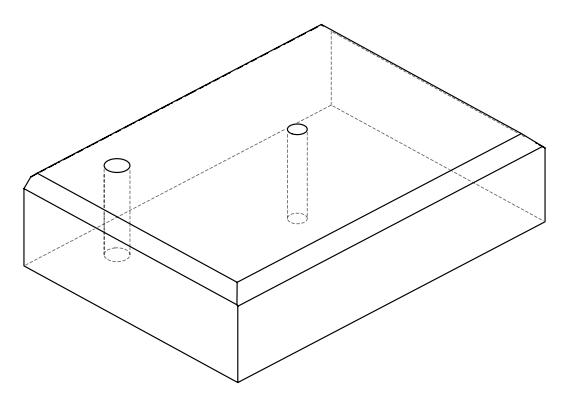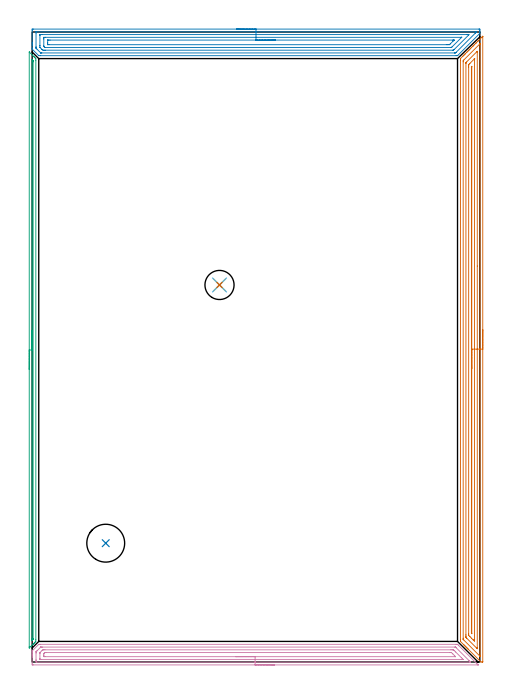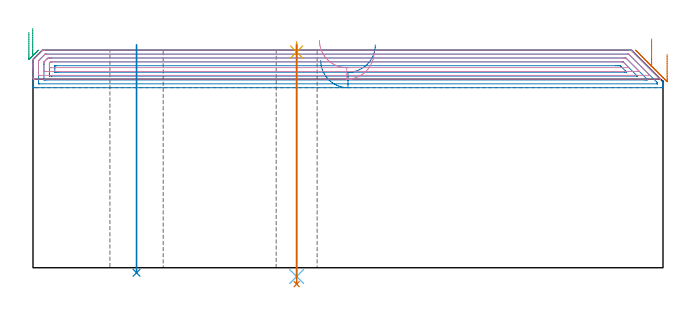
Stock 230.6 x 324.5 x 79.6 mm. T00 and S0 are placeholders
(PLAN: 8 operations, 4 tool changes, 35.4 min)
(1 AREA_MILL | FG_CHAMFER_SURFACE | UGT0205_001 | 12.63 min | 21456 mm3)
(2 AREA_MILL_1 | FG_CHAMFER_SURFACE_1 | UGT0205_001 | 9.31 min | 20987 mm3)
(3 AREA_MILL_2 | FG_CHAMFER_SURFACE_2 | UGT0205_001 | 5.01 min | 1779 mm3)
(4 AREA_MILL_3 | FG_CHAMFER_SURFACE_3 | UGT0205_001 | 7.42 min | 12487 mm3)
(5 SPOT_DRILL | STEP1HOLE | NXT0321_9005460120000 | 0.03 min | 0 mm3)
(6 DRILL_THROUGH_HOLE_INTO_CENTER | STEP1HOLE | NXT0301_065 | 0.34 min | 5502 mm3)
(7 DRILL_TO_ENLARGE_THROUGH_HOLE | STEP1HOLE | UGT0301_041 | 0.35 min | 8543 mm3)
(8 INDEXABLE_INSERT_DRILL_THROUGH_HOLE_FROM_SOLID | STEP1HOLE_1 | NXT0302_010 | 0.34 min | 23741 mm3)
(TOOL UGT0205_001 | Chamfer Mill 20 x 3 x 45 deg. | D20 FL50 Z2)
(TOOL NXT0321_9005460120000 | NC Spot Drill, 142deg, 12mm, Carbide, Uncoated | D12 PA142 FL30 Z2)
(TOOL NXT0301_065 | Carbide Drill 9.4mm [860.1-0940-075A1-MM 2214] | D9.4 PA140 FL98 Z2)
(TOOL UGT0301_041 | Twist Drill 15 mm | D15 PA118 FL114 Z2)
(TOOL NXT0302_010 | Index. Insert Drill 19.5mm [880-D1950L25-05] | D19.5 PA176 FL98 Z2)
(OP 1 AREA_MILL)
G17 G21 G94 G90
T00 M6
G54
G17 G0 G90 X232.1 Y171.15 S1061 M3
G43 Z89.6 H0
Z78.1
G94 G1 Y171.112 Z77.228 F250.
Y170.998 Z76.363
Y170.809 Z75.512
Y170.547 Z74.68
Y170.213 Z73.874
Y169.81 Z73.1
Y169.342 Z72.364
Y168.81 Z71.672
Y168.221 Z71.029
Y167.578 Z70.44
Y166.886 Z69.908
Y166.15 Z69.44
Y165.376 Z69.037
Y164.57 Z68.703
Y163.738 Z68.441
Y162.886 Z68.252
Y162.022 Z68.138
Y161.15 Z68.1
Y0.184
X232.097 Y0.075 Z68.103
X232.092 Y0.01 Z68.106
X231.799 Y0. Z68.4
X231.2 Y0.001 Z69.
X224.756 Y6.443 Z75.442
X224.586 Y6.611 Z75.608
X224.421 Y6.778 Z75.776
X224.308 Y6.891 Z75.889
X224.145 Y7.052 Z76.05
X223.986 Y7.212 Z76.211
X223.861 Y7.338 Z76.337
X223.704 Y7.493 Z76.491
X223.551 Y7.647 Z76.646
X223.414 Y7.785 Z76.784
X223.263 Y7.934 Z76.932
X223.116 Y8.082 Z77.081
X222.967 Y8.232 Z77.231
X222.822 Y8.376 Z77.373
X222.681 Y8.517 Z77.516
X222.52 Y8.679 Z77.678
X222.381 Y8.817 Z77.815
X220.732 Y10.468 Z79.466
X220.605 Y10.596 Z79.59
X220.6 Y11.362 Z79.6
Y310.044
X220.604 Y310.804 Z79.59
X220.738 Y310.938 Z79.46
X221.94 Y312.142 Z78.256
X222.079 Y312.28 Z78.119
X222.241 Y312.442 Z77.957
X222.381 Y312.583 Z77.814
X222.526 Y312.727 Z77.672
X222.676 Y312.877 Z77.522
X222.822 Y313.024 Z77.373
X222.973 Y313.174 Z77.225
X223.111 Y313.312 Z77.087
X223.263 Y313.466 Z76.932
X223.75 Y313.95 Z76.45
X224.016 Y314.217 Z76.182
X224.145 Y314.347 Z76.051
X224.509 Y314.709 Z75.691
X224.67 Y314.87 Z75.53
X224.911 Y315.111 Z75.288
X225.027 Y315.229 Z75.169
X225.356 Y315.556 Z74.844
X225.589 Y315.79 Z74.61
X225.805 Y316.006 Z74.393
X225.909 Y316.111 Z74.287
X226.35 Y316.55 Z73.849
X226.791 Y316.993 Z73.405
X226.998 Y317.198 Z73.202
X227.05 Y317.25 Z73.15
X227.673 Y317.875 Z72.523
X227.892 Y318.092 Z72.308
X228.555 Y318.757 Z71.642
X228.744 Y318.944 Z71.456
X228.786 Y318.987 Z71.414
X229.437 Y319.638 Z70.76
X229.591 Y319.791 Z70.609
X229.681 Y319.881 Z70.519
X229.878 Y320.079 Z70.32
X229.978 Y320.179 Z70.22
X230.319 Y320.52 Z69.878
X230.438 Y320.638 Z69.762
X230.575 Y320.775 Z69.625
X230.76 Y320.961 Z69.438
X230.872 Y321.073 Z69.325
X231.469 Y321.669 Z68.73
X231.642 Y321.843 Z68.555
X232.029 Y322.229 Z68.171
X232.065 Y322.265 Z68.134
X232.083 Y322.281 Z68.117
X232.092 Y322.286 Z68.106
X232.098 Y322.276 Z68.102
X232.1 Y322.265 Z68.1
Y322.26
Y161.15
X230.686 Z69.514
X230.685 Y3.389 Z69.515
Y3.314
X230.679 Y3.001 Z69.521
X230.677 Y2.984 Z69.523
X230.653 Y3.003 Z69.547
X230.615 Y3.037 Z69.585
X230.579 Y3.072 Z69.621
X230.336 Y3.314 Z69.864
X222.289 Y11.362 Z77.911
X222.109 Y11.548 Z78.091
X222.044 Y11.617 Z78.156
X222.021 Y11.648 Z78.179
X222.019 Y11.67 Z78.181
X222.017 Y11.772 Z78.183
X222.014 Y12.181 Z78.186
Y12.256
X222.015 Y309.15 Z78.185
X222.019 Y309.559 Z78.181
X222.021 Y309.759 Z78.179
X222.119 Y309.862 Z78.081
X222.295 Y310.044 Z77.905
X230.553 Y318.302 Z69.647
X230.652 Y318.397 Z69.548
X230.67 Y318.412 Z69.53
X230.679 Y318.417 Z69.521
X230.68 Y318.379 Z69.52
X230.685 Y318.168 Z69.515
X230.686 Y161.15 Z69.514
X229.272 Z70.928
X229.271 Y7.506 Z70.929
X229.267 Y6.891 Z70.933
X229.265 Y6.851 Z70.935
X229.264 Y6.848 Z70.936
X229.213 Y6.891 Z70.987
X228.996 Y7.104 Z71.204
X223.844 Y12.256 Z76.356
X223.704 Y12.399 Z76.496
X223.522 Y12.59 Z76.678
X223.435 Y12.689 Z76.765
X223.433 Y12.871 Z76.767
X223.43 Y13.15 Z76.77
X223.429 Y13.43 Z76.771
X223.428 Y14.045 Z76.772
X223.429 Y308.255 Z76.771
Y308.534
X223.432 Y308.628 Z76.768
X223.435 Y308.701 Z76.765
X223.443 Y308.732 Z76.757
X223.46 Y308.751 Z76.74
X223.704 Y309.004 Z76.496
X229.216 Y314.515 Z70.984
X229.238 Y314.534 Z70.962
X229.26 Y314.551 Z70.94
X229.265 Y314.515 Z70.935
X229.269 Y314.344 Z70.931
X229.271 Y314.237 Z70.929
X229.272 Y203.954 Z70.928
Y161.15
X227.857 Z72.343
Y11.623
X227.855 Y11.362 Z72.345
X227.85 Y10.735 Z72.35
X227.232 Y11.319 Z72.968
X227.187 Y11.362 Z73.013
X226.292 Y12.256 Z73.908
X225.468 Y13.083 Z74.732
X225.404 Y13.15 Z74.796
X224.85 Y13.777 Z75.35
X224.847 Y14.045 Z75.353
X224.843 Y14.678 Z75.357
Y306.467
X224.844 Y307.1 Z75.356
X224.846 Y307.361 Z75.354
X224.85 Y307.673 Z75.35
X224.998 Y307.838 Z75.202
X225.404 Y308.255 Z74.796
X225.436 Y308.288 Z74.764
X227.73 Y310.58 Z72.47
X227.828 Y310.676 Z72.372
X227.849 Y310.693 Z72.351
X227.851 Y310.692 Z72.349
X227.853 Y310.684 Z72.347
X227.856 Y310.623 Z72.344
X227.857 Y310.556 Z72.343
Y310.304
Y161.15
X226.443 Z73.757
X226.442 Y14.845 Z73.758
X226.441 Y14.75 Z73.759
X226.436 Y14.58 Z73.764
X226.35 Y14.657 Z73.85
X226.282 Y14.726 Z73.918
X226.267 Y14.743 Z73.933
X226.263 Y14.782 Z73.937
X226.259 Y14.845 Z73.941
X226.257 Y14.939 Z73.943
Y15.033
Y305.667
X226.259 Y306.467 Z73.941
X226.26 Y306.558 Z73.94
X226.264 Y306.651 Z73.936
X226.35 Y306.745 Z73.85
X226.399 Y306.793 Z73.801
X226.429 Y306.82 Z73.771
X226.436 Y306.749 Z73.764
X226.441 Y306.561 Z73.759
X226.443 Y306.467 Z73.757
Y161.15
Y160.278 Z73.795
Y159.414 Z73.909
Y158.562 Z74.098
Y157.73 Z74.36
Y156.924 Z74.694
Y156.15 Z75.097
Y155.414 Z75.565
Y154.722 Z76.096
Y154.079 Z76.686
Y153.49 Z77.329
Y152.958 Z78.021
Y152.49 Z78.757
Y152.087 Z79.531
Y151.753 Z80.337
Y151.491 Z81.169
Y151.302 Z82.02
Y151.188 Z82.885
Y151.15 Z83.757
G0 Z89.6
M5
M2
(OP 2 AREA_MILL_1)
G17 G21 G94 G90
T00 M6
G54
G17 G0 G90 X105.3 Y326. S1061 M3
G43 Z89.6 H0
Z75.9
G94 G1 X105.338 Z75.028 F250.
X105.452 Z74.163
X105.641 Z73.312
X105.903 Z72.48
X106.237 Z71.674
X106.64 Z70.9
X107.108 Z70.164
X107.64 Z69.472
X108.229 Z68.829
X108.872 Z68.24
X109.564 Z67.708
X110.3 Z67.24
X111.074 Z66.837
X111.88 Z66.503
X112.712 Z66.241
X113.564 Z66.052
X114.428 Z65.938
X115.3 Z65.9
X230.138
X230.439 Y325.996 Z65.904
X230.598 Y325.991 Z65.905
X230.6 Y325.717 Z66.179
Y325.396 Z66.499
Y324.754 Z67.145
Y324.254 Z67.646
X230.599 Y323.931 Z67.963
X230.59 Y323.798 Z68.094
X230.467 Y323.666 Z68.233
X230.449 Y323.648 Z68.251
X219.251 Y312.452 Z79.448
X219.095 Y312.303 Z79.589
X218.39 Y312.3 Z79.6
X4.177
X3.395 Y312.305 Z79.591
X3.285 Y312.415 Z79.484
X3.241 Y312.458 Z79.441
X0.001 Y315.697 Z76.199
X0. Y315.947 Z75.948
Y316.223 Z75.676
Y317.686 Z74.21
Y318.258 Z73.639
Y318.579 Z73.318
Y319.15 Z72.744
X0.001 Y325.396 Z66.501
X0.003 Y325.995 Z65.902
X0.006 Y325.997 Z65.9
X0.607 Y326.
X115.3
Y324.586 Z67.314
X228.29
X228.454 Y324.584 Z67.316
X228.562 Y324.581 Z67.319
X228.592 Y324.578 Z67.322
X228.595 Y324.575 Z67.325
X228.598 Y324.56 Z67.34
Y324.504 Z67.396
X228.593 Y324.308 Z67.592
X228.59 Y324.261 Z67.639
X228.569 Y324.23 Z67.67
X228.528 Y324.185 Z67.715
X228.208 Y323.858 Z68.042
X218.39 Y314.04 Z77.86
X218.267 Y313.919 Z77.981
X218.14 Y313.796 Z78.104
X218.069 Y313.731 Z78.169
X217.824 Y313.721 Z78.179
X217.661 Y313.716 Z78.184
X217.579 Y313.715 Z78.185
X4.988
X4.824 Y313.716 Z78.184
X4.497 Y313.721 Z78.179
X4.436 Y313.725 Z78.175
X4.425 Y313.732 Z78.168
X4.4 Y313.752 Z78.148
X4.354 Y313.796 Z78.104
X2.392 Y315.76 Z76.14
X2.043 Y316.119 Z75.781
X2.01 Y316.17 Z75.73
X2.006 Y316.238 Z75.662
X2.002 Y316.342 Z75.558
X2.001 Y316.473 Z75.427
X2. Y316.865 Z75.035
Y324.003 Z67.897
X2.004 Y324.504 Z67.396
X2.006 Y324.552 Z67.348
X2.009 Y324.571 Z67.329
X2.066 Y324.579 Z67.321
X2.228 Y324.584 Z67.316
X2.311 Y324.585 Z67.315
X115.3 Y324.586 Z67.314
Y323.172 Z68.728
X223.745 Y323.171 Z68.729
X224.186
X224.484 Y323.168 Z68.732
X224.638 Y323.165 Z68.735
X225.033 Y323.144 Z68.756
X224.807 Y322.91 Z68.99
X224.638 Y322.737 Z69.163
X217.49 Y315.589 Z76.311
X217.038 Y315.147 Z76.753
X217.024 Y315.135 Z76.765
X217. Y315.133 Z76.767
X216.944 Y315.13 Z76.77
X216.831 Y315.129 Z76.771
X216.605 Y315.128 Z76.772
X6.855 Y315.129 Z76.771
X6.414
X5.962 Y315.132 Z76.768
X5.515 Y315.136 Z76.765
X5.07 Y315.533 Z76.367
X5.02 Y315.581 Z76.319
X4.177 Y316.422 Z75.478
X4.128 Y316.473 Z75.427
X4.08 Y316.526 Z75.374
X4.01 Y316.608 Z75.292
X4.004 Y316.646 Z75.254
X4. Y317.365 Z74.535
Y317.542 Z74.358
X4.001 Y322.719 Z69.181
X4.002 Y322.894 Z69.006
X4.01 Y323.073 Z68.827
X4.017 Y323.165 Z68.735
X4.065 Y323.167 Z68.733
X4.177 Y323.169 Z68.731
X4.618 Y323.171 Z68.729
X5.07 Y323.172 Z68.728
X115.3
Y321.757 Z70.143
X220.937
X221.068 Y321.755 Z70.145
X221.143 Y321.752 Z70.148
X221.19 Y321.745 Z70.155
X221.191 Y321.744 Z70.156
X221.172 Y321.723 Z70.177
X221.106 Y321.655 Z70.245
X221.068 Y321.616 Z70.284
X216.264 Y316.814 Z75.086
X216.078 Y316.63 Z75.27
X216.008 Y316.565 Z75.335
X215.989 Y316.55 Z75.35
X215.968 Y316.548 Z75.352
X215.918 Y316.545 Z75.355
X215.712 Y316.543 Z75.357
X215.643
X6.855
X6.784 Y316.544 Z75.356
X6.596 Y316.55 Z75.35
X6.504 Y316.556 Z75.344
X6.407 Y316.649 Z75.251
X6.26 Y316.792 Z75.108
X6.126 Y316.926 Z74.974
X6.04 Y317.017 Z74.883
X6.011 Y317.05 Z74.85
X6.007 Y317.074 Z74.826
X6.004 Y317.124 Z74.776
X6. Y317.327 Z74.573
Y320.897 Z71.003
Y321.362 Z70.538
X6.002 Y321.576 Z70.324
X6.005 Y321.682 Z70.218
X6.01 Y321.735 Z70.165
X6.014 Y321.751 Z70.149
X6.037 Y321.752 Z70.148
X6.855 Y321.757 Z70.143
X6.924
X115.3
Y320.343 Z71.557
X216.605
X217.198 Y320.342 Z71.558
X217.249 Y320.34 Z71.56
X217.285 Y320.336 Z71.564
X217.32 Y320.329 Z71.571
X217.294 Y320.298 Z71.602
X217.269 Y320.271 Z71.629
X217.044 Y320.042 Z71.858
X216.825 Y319.823 Z72.077
X215.486 Y318.484 Z73.416
X215.257 Y318.258 Z73.642
X215.036 Y318.042 Z73.858
X214.961 Y317.971 Z73.929
X214.82 Y317.964 Z73.936
X214.226 Y317.959 Z73.941
X213.927 Y317.958 Z73.942
X213.335 Y317.957 Z73.943
X8.64 Y317.958 Z73.942
X8.044 Y317.961 Z73.939
X8.018 Y317.964 Z73.936
X8.01 Y317.969 Z73.931
X8.003 Y318.002 Z73.898
X8.001 Y318.258 Z73.642
X8. Y318.897 Z73.003
X8.001 Y320.202 Z71.698
X8.003 Y320.282 Z71.618
X8.006 Y320.321 Z71.579
X8.009 Y320.335 Z71.565
X8.039 Y320.337 Z71.563
X8.341 Y320.341 Z71.559
X8.64 Y320.343 Z71.557
X9.232
X115.3
X116.172 Z71.595
X117.036 Z71.709
X117.888 Z71.898
X118.72 Z72.16
X119.526 Z72.494
X120.3 Z72.897
X121.036 Z73.365
X121.728 Z73.896
X122.371 Z74.486
X122.96 Z75.129
X123.492 Z75.821
X123.96 Z76.557
X124.363 Z77.331
X124.697 Z78.137
X124.959 Z78.969
X125.148 Z79.82
X125.262 Z80.685
X125.3 Z81.557
G0 Z89.6
M5
M2
(OP 3 AREA_MILL_2)
G17 G21 G94 G90
T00 M6
G54
G17 G0 G90 X-1.5 Y150.7 S1061 M3
G43 Z89.6 H0
Z86.2
G94 G1 Y150.738 Z85.328 F250.
Y150.852 Z84.463
Y151.041 Z83.612
Y151.303 Z82.78
Y151.637 Z81.974
Y152.04 Z81.2
Y152.508 Z80.464
Y153.04 Z79.772
Y153.629 Z79.129
Y154.272 Z78.54
Y154.964 Z78.008
Y155.7 Z77.54
Y156.474 Z77.137
Y157.28 Z76.803
Y158.112 Z76.541
Y158.964 Z76.352
Y159.828 Z76.238
Y160.7 Z76.2
X-1.499 Y314.169 Z76.199
X-1.494 Y314.183 Z76.203
X-1.472 Y314.169 Z76.226
X-1.361 Y314.062 Z76.337
X-0.132 Y312.832 Z77.568
X0.2 Y312.502 Z77.896
X0.697 Y312.004 Z78.397
X0.916 Y311.785 Z78.614
X1.077 Y311.626 Z78.772
X1.231 Y311.471 Z78.928
X1.363 Y311.338 Z79.061
X1.515 Y311.187 Z79.21
X1.808 Y310.891 Z79.506
X1.894 Y310.802 Z79.592
X1.9 Y309.997 Z79.6
Y11.403
X1.894 Y10.598 Z79.592
X1.808 Y10.509 Z79.506
X1.515 Y10.213 Z79.21
X1.363 Y10.062 Z79.061
X1.231 Y9.93 Z78.929
X1.077 Y9.774 Z78.772
X0.916 Y9.615 Z78.614
X0.801 Y9.5 Z78.499
X0.638 Y9.336 Z78.333
X0.469 Y9.168 Z78.167
X0.371 Y9.07 Z78.069
X-0.531 Y8.168 Z77.167
X-1.493 Y7.208 Z76.207
X-1.494 Y7.217 Z76.205
X-1.498 Y7.38 Z76.202
X-1.5 Y7.718 Z76.2
Y7.827
Y160.7
X-0.086 Z77.614
X-0.085 Y310.232 Z77.615
X-0.084 Y310.291 Z77.616
X-0.083 Y310.319 Z77.617
X-0.081 Y310.321 Z77.619
X-0.075 Y310.318 Z77.625
X-0.013 Y310.26 Z77.687
X0.252 Y309.997 Z77.952
X0.444 Y309.797 Z78.144
X0.477 Y309.762 Z78.177
X0.48 Y309.695 Z78.18
X0.483 Y309.55 Z78.183
X0.485 Y309.259 Z78.185
X0.486 Y309.103 Z78.186
X0.485 Y12.154 Z78.185
X0.483 Y11.857 Z78.183
X0.48 Y11.708 Z78.18
X0.478 Y11.639 Z78.178
X0.443 Y11.602 Z78.143
X0.252 Y11.403 Z77.952
X0.09 Y11.242 Z77.79
X0.002 Y11.158 Z77.702
X-0.071 Y11.09 Z77.629
X-0.079 Y11.241 Z77.621
X-0.083 Y11.403 Z77.617
X-0.085 Y11.874 Z77.615
X-0.086 Y12.142 Z77.614
Y160.7
Y161.572 Z77.652
Y162.436 Z77.766
Y163.288 Z77.955
Y164.12 Z78.217
Y164.926 Z78.551
Y165.7 Z78.954
Y166.436 Z79.423
Y167.128 Z79.954
Y167.771 Z80.543
Y168.36 Z81.186
Y168.892 Z81.878
Y169.36 Z82.614
Y169.763 Z83.388
Y170.097 Z84.194
Y170.359 Z85.026
Y170.548 Z85.878
Y170.662 Z86.743
Y170.7 Z87.614
G0 Z89.6
M5
M2
(OP 4 AREA_MILL_3)
G17 G21 G94 G90
T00 M6
G54
G17 G0 G90 X124.85 Y-1.5 S1061 M3
G43 Z89.6 H0
Z79.
G94 G1 X124.812 Z78.128 F250.
X124.698 Z77.264
X124.509 Z76.412
X124.247 Z75.58
X123.913 Z74.774
X123.51 Z74.
X123.042 Z73.264
X122.51 Z72.572
X121.921 Z71.929
X121.278 Z71.34
X120.586 Z70.808
X119.85 Z70.34
X119.076 Z69.937
X118.27 Z69.603
X117.438 Z69.341
X116.586 Z69.152
X115.722 Z69.038
X114.85 Z69.
X0.607
X0.154 Y-1.495 Z69.003
X0.009 Y-1.491 Z69.006
X0. Y-1.048 Z69.448
Y2.478 Z72.972
Y3.043 Z73.54
Y3.359 Z73.855
Y3.924 Z74.421
Y4.241 Z74.736
Y4.874 Z75.373
Y5.625 Z76.124
X0.001 Y5.688 Z76.186
X0.006 Y5.7 Z76.197
X0.015 Y5.716 Z76.213
X3.284 Y8.985 Z79.483
X3.395 Y9.09 Z79.587
X3.404 Y9.094 Z79.591
X4.177 Y9.1 Z79.6
X218.383
X219.099 Y9.103 Z79.596
X219.1 Y9.102
X219.491 Y8.709 Z79.209
X229.25 Y-1.048 Z69.449
X229.688 Y-1.488 Z69.012
X229.697 Y-1.496 Z69.003
X229.695 Y-1.498 Z69.001
X229.688 Y-1.5 Z69.
X114.85
Y-0.086 Z70.414
X2.392 Y-0.085 Z70.415
X2.308 Y-0.084 Z70.416
X2.027 Y-0.079 Z70.421
X2.01 Y0.012 Z70.512
X2.003 Y0.217 Z70.717
X2.001 Y0.715 Z71.215
X2. Y1.101 Z71.601
X2.001 Y4.627 Z75.127
X2.007 Y5.122 Z75.622
X2.01 Y5.218 Z75.718
X2.022 Y5.26 Z75.76
X2.049 Y5.292 Z75.792
X2.132 Y5.379 Z75.879
X2.392 Y5.642 Z76.142
X2.574 Y5.824 Z76.324
X4.177 Y7.427 Z77.927
X4.348 Y7.598 Z78.098
X4.397 Y7.645 Z78.145
X4.426 Y7.669 Z78.169
X4.441 Y7.679 Z78.179
X4.462 Y7.68 Z78.18
X4.664 Y7.684 Z78.184
X5.069 Y7.686 Z78.186
X5.151
X217.573
X217.978 Y7.683 Z78.183
X218.028 Y7.681 Z78.181
X218.049 Y7.679 Z78.179
X218.08 Y7.658 Z78.158
X218.216 Y7.529 Z78.029
X218.383 Y7.366 Z77.866
X225.035 Y0.715 Z71.215
X225.523 Y0.223 Z70.723
X225.728 Y0.01 Z70.51
X225.801 Y-0.079 Z70.421
X225.523 Y-0.084 Z70.416
X225.441 Y-0.085 Z70.415
X114.85 Y-0.086 Z70.414
Y1.328 Z71.828
X4.447 Y1.329 Z71.829
X4.177 Y1.331 Z71.831
X4.087 Y1.332 Z71.832
X4.023 Y1.335 Z71.835
X4.01 Y1.422 Z71.922
X4.005 Y1.596 Z72.096
X4.001 Y1.77 Z72.27
X4. Y4.415 Z74.915
X4.002 Y4.59 Z75.09
X4.006 Y4.706 Z75.206
X4.01 Y4.797 Z75.297
X4.036 Y4.826 Z75.326
X4.177 Y4.976 Z75.476
X5.137 Y5.937 Z76.437
X5.205 Y6.004 Z76.504
X5.459 Y6.248 Z76.748
X5.697 Y6.265 Z76.765
X5.962 Y6.267 Z76.767
X6.584 Y6.271 Z76.771
X215.706
X216.328
X216.598 Y6.268 Z76.768
X216.869 Y6.264 Z76.764
X217.032 Y6.257 Z76.757
X217.119 Y6.174 Z76.674
X217.295 Y6.004 Z76.504
X217.491 Y5.81 Z76.31
X218.179 Y5.122 Z75.622
X221.061 Y2.24 Z72.74
X221.703 Y1.596 Z72.096
X221.953 Y1.343 Z71.843
X221.954 Y1.333 Z71.833
X221.953 Y1.332 Z71.832
X221.331 Y1.329 Z71.829
X221.061
X114.85 Y1.328 Z71.828
Y2.743 Z73.243
X6.585
X6.12 Y2.748 Z73.248
X6.016 Y2.75 Z73.25
X6.01 Y2.932 Z73.432
X6. Y3.321 Z73.821
Y3.359 Z73.859
X6.001 Y4.202 Z74.702
X6.002 Y4.241 Z74.741
X6.01 Y4.344 Z74.844
X6.087 Y4.429 Z74.929
X6.211 Y4.559 Z75.059
X6.369 Y4.72 Z75.22
X6.439 Y4.788 Z75.288
X6.485 Y4.829 Z75.329
X6.509 Y4.849 Z75.349
X6.543 Y4.851 Z75.351
X6.854 Y4.855 Z75.355
X7.123 Y4.857 Z75.357
X215.082
X215.706 Y4.853 Z75.353
X215.981 Y4.85 Z75.35
X216.598 Y4.253 Z74.753
X216.611 Y4.241 Z74.741
X217.625 Y3.227 Z73.727
X218.079 Y2.747 Z73.247
X218.074 Y2.746 Z73.246
X218.037 Y2.744 Z73.244
X217.959 Y2.743 Z73.243
X217.803
X114.85
X113.978 Z73.281
X113.114 Z73.395
X112.262 Z73.583
X111.43 Z73.846
X110.624 Z74.18
X109.85 Z74.582
X109.114 Z75.051
X108.422 Z75.582
X107.779 Z76.172
X107.19 Z76.815
X106.658 Z77.507
X106.19 Z78.243
X105.787 Z79.016
X105.453 Z79.822
X105.191 Z80.654
X105.002 Z81.506
X104.888 Z82.371
X104.85 Z83.243
G0 Z89.6
M5
M2
(OP 5 SPOT_DRILL)
G17 G21 G94 G90
T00 M6
G54
G17 G0 G90 X96.5 Y194.2 S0 M3
G43 Z89.6 H0
G94 G81 G98 Z78.954 F250. R82.6
G80
M5
M2
(OP 6 DRILL_THROUGH_HOLE_INTO_CENTER)
G17 G21 G94 G90
T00 M6
G54
G17 G0 G90 X96.5 Y194.2 S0 M3
G43 Z89.6 H1
G94 G73 G98 Z-3.211 F250. Q9.201 R81.6
G80
M5
M2
(OP 7 DRILL_TO_ENLARGE_THROUGH_HOLE)
G17 G21 G94 G90
T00 M6
G54
G17 G0 G90 X96.5 Y194.2 S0 M3
G43 Z89.6 H0
G94 G73 G98 Z-6.006 F250. Q14.268 R81.6
G80
M5
M2
(OP 8 INDEXABLE_INSERT_DRILL_THROUGH_HOLE_FROM_SOLID)
G17 G21 G94 G90
T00 M6
G54
G17 G0 G90 X37.9 Y61.2 S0 M3
G43 Z89.6 H1
G94 G81 G98 Z-1.84 F250. R81.6
G80
M5
M2
